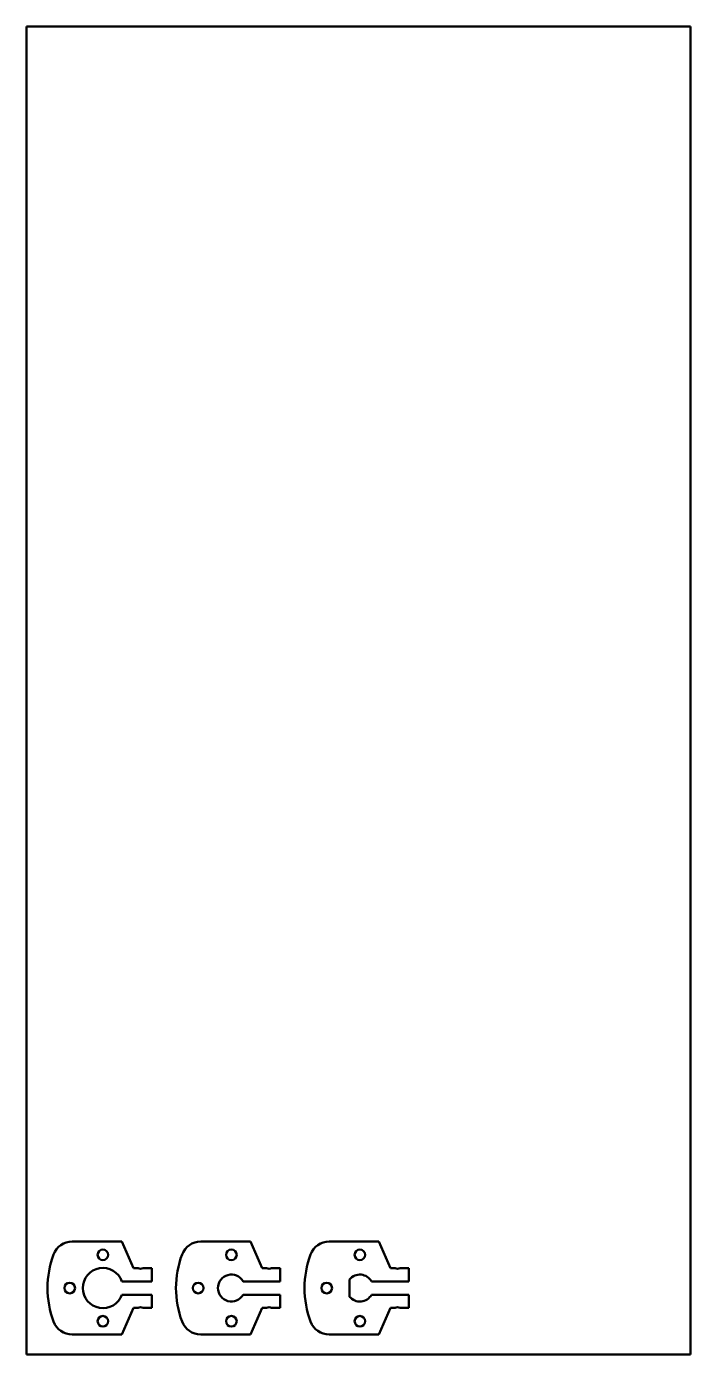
# Model space of a CAD drawing. Header units: millimetres. Extents: x 197 to 397, y 10 to 410.
import ezdxf

# ---------------------------------------------------------------- set-up
doc = ezdxf.new("R2010")
doc.units = ezdxf.units.MM
doc.layers.add('Visible (ISO)', color=7, linetype='Continuous', lineweight=50)

msp = doc.modelspace()

# ---------------------------------------------------------------- linework, layer by layer
at = {"layer": 'Visible (ISO)'}
for p, q in [((197, 410), (197, 10)), ((397, 410), (197, 410)), ((397, 10), (397, 410)), ((210.76, 44), (225.71, 44)), ((229.23, 36), (225.71, 44)), ((249.47, 44), (264.42, 44)), ((267.94, 36), (264.42, 44)), ((288.18, 44), (303.13, 44)), ((306.65, 36), (303.13, 44)), ((229.23, 36), (230.6, 36)), ((232.09, 36), (234.71, 36)), ((234.71, 36), (234.71, 32)), ((267.94, 36), (269.31, 36)), ((270.8, 36), (273.42, 36)), ((273.42, 36), (273.42, 32)), ((306.65, 36), (308.02, 36)), ((309.51, 36), (312.13, 36)), ((312.13, 36), (312.13, 32)), ((234.71, 32), (225.71, 32)), ((273.42, 32), (262.23, 32)), ((294.32, 32.61), (294.32, 27.39)), ((312.13, 32), (300.94, 32)), ((225.71, 28), (234.71, 28)), ((234.71, 28), (234.71, 24)), ((262.23, 28), (273.42, 28)), ((273.42, 28), (273.42, 24)), ((300.94, 28), (312.13, 28)), ((312.13, 28), (312.13, 24)), ((225.71, 16), (229.23, 24)), ((230.6, 24), (229.23, 24)), ((234.71, 24), (232.09, 24)), ((264.42, 16), (267.94, 24)), ((269.31, 24), (267.94, 24)), ((273.42, 24), (270.8, 24)), ((303.13, 16), (306.65, 24)), ((308.02, 24), (306.65, 24)), ((312.13, 24), (309.51, 24)), ((225.71, 16), (210.76, 16)), ((264.42, 16), (249.47, 16)), ((303.13, 16), (288.18, 16)), ((197, 10), (397, 10))]:
    msp.add_line(p, q, dxfattribs=at)
for centre in [(220, 40), (258.71, 40), (297.42, 40), (210, 30), (248.71, 30), (287.42, 30), (220, 20), (258.71, 20), (297.42, 20)]:
    msp.add_circle(centre, 1.6, dxfattribs=at)
for centre, radius, start, end in [((210.76, 38), 6, 90, 159.4425), ((249.47, 38), 6, 90, 159.4425), ((288.18, 38), 6, 90, 159.4425), ((232.09, 30), 28.78, 159.4425, 200.5575), ((270.8, 30), 28.78, 159.4425, 200.5575), ((309.51, 30), 28.78, 159.4425, 200.5575), ((220, 30), 6.05, 19.3039, 340.6961), ((231.35, 37.3), 1.5, 240.0736, 299.9264), ((270.06, 37.3), 1.5, 240.0736, 299.9264), ((308.77, 37.3), 1.5, 240.0736, 299.9264), ((258.71, 30), 4.05, 29.5924, 330.4076), ((297.42, 30), 4.05, 29.5924, 139.9454), ((297.42, 30), 4.05, 220.0546, 330.4076), ((231.35, 22.7), 1.5, 60.0736, 119.9264), ((270.06, 22.7), 1.5, 60.0736, 119.9264), ((308.77, 22.7), 1.5, 60.0736, 119.9264), ((210.76, 22), 6, 200.5575, 270), ((249.47, 22), 6, 200.5575, 270), ((288.18, 22), 6, 200.5575, 270)]:
    msp.add_arc(centre, radius, start, end, dxfattribs=at)

doc.saveas('drawing.dxf')
